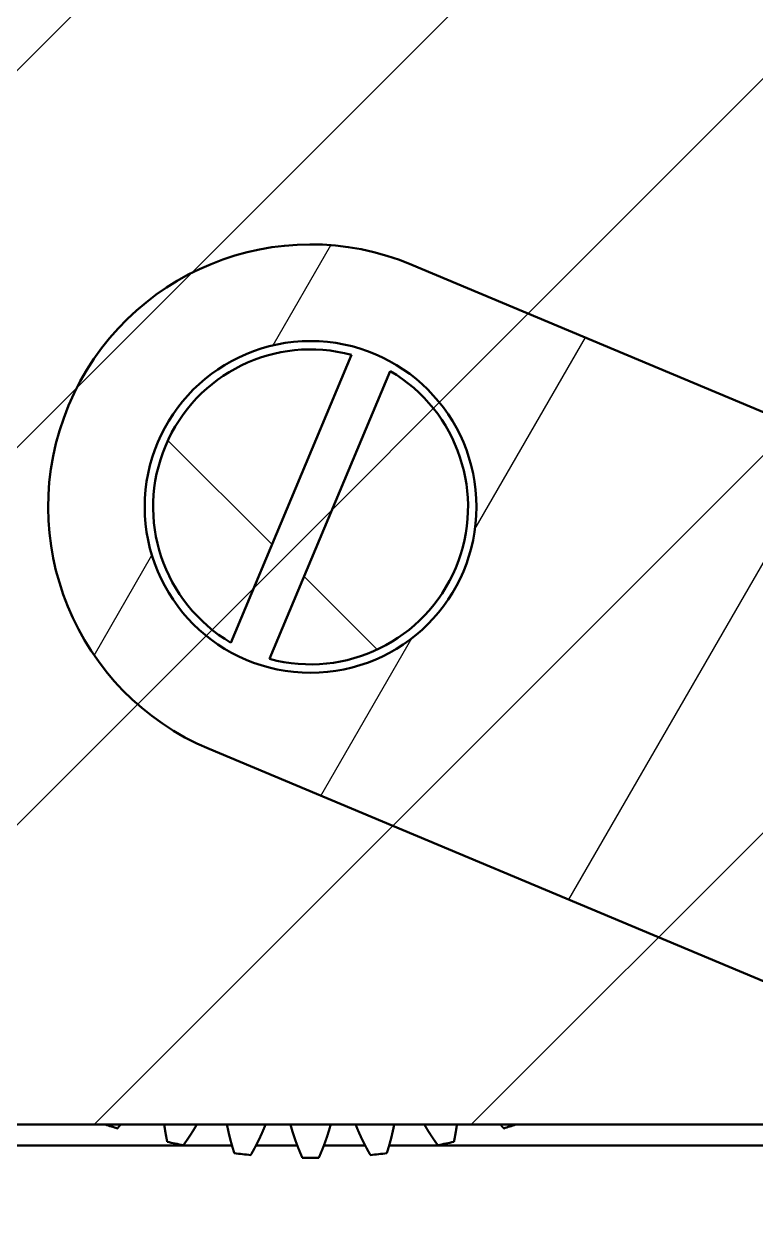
# Model space of a CAD drawing. Header units: inches. Extents: x 0.5 to 16.8, y 0.4 to 9.6.
# Drawn here: x 13.048 to 13.391, y 6.137 to 6.702 of the extents above; entities that cross this region are included whole.
import ezdxf

# ---------------------------------------------------------------- set-up
doc = ezdxf.new("R2010")
doc.units = ezdxf.units.IN
doc.header["$LTSCALE"] = 0.75
doc.header["$MEASUREMENT"] = 0
doc.layers.add('Hatching', color=7, linetype='Continuous', lineweight=25)
doc.layers.add('Visible', color=7, linetype='Continuous', lineweight=50)

msp = doc.modelspace()

# ---------------------------------------------------------------- hatches: boundary and pattern name
at = {"layer": 'Hatching'}
h = msp.add_hatch(dxfattribs=at)
h.set_pattern_fill('ANSI31', color=256, style=0)
h.set_pattern_definition([(45, (0, 0), (-0.08838834764831845, 0.08838834764831845), [])])
edge = h.paths.add_edge_path(flags=0)
edge.add_line((13.73901785722415, 6.894807813256459), (13.73901785722415, 6.878564823447446))
edge.add_line((13.73901785722415, 6.878564823447446), (13.73900710554712, 6.878564823447446))
edge.add_ellipse((13.59138006194856, 6.876783084918191), major_axis=(0.1476270435985581, 0.001781738529255511), ratio=1, start_angle=178.6170400887744, end_angle=359.99999999999994, ccw=False)
edge.add_line((13.44375301835, 6.878564823447446), (13.44374226667297, 6.878564823447446))
edge.add_line((13.44374226667297, 6.878564823447446), (13.44374226667297, 6.894807813271469))
edge.add_spline(control_points=[(13.44374226667297, 6.894807813271469), (13.34509968548741, 6.915324817269573), (13.25093963011846, 6.953309016530687), (13.0760902075561, 7.060510249087347), (12.99729380306817, 7.129768643639003), (12.93085634698655, 7.210011673841147)], knot_values=[-6.256456440686104, -6.256456440686104, -6.256456440686104, -6.256456440686104, -3.175319661392427, -3.175319661392427, 0, 0, 0, 0], degree=3, periodic=0)
edge.add_line((12.93085634698655, 7.210011673841147), (12.73015958950761, 7.210011673841147))
edge.add_line((12.73015958950761, 7.210011673841147), (12.60712809344462, 5.733633721085241))
edge.add_line((12.60712809344462, 5.733633721085241), (12.951616282421, 5.733633721085241))
edge.add_line((12.951616282421, 5.733633721085241), (12.951616282421, 6.186291201400202))
edge.add_ellipse((12.95171470761785, 6.186291201400202), major_axis=(-9.842519685025172e-05, 5.194892243050563e-33), ratio=1, start_angle=-90.00000000010169, end_angle=0, ccw=False)
edge.add_line((12.95171470761785, 6.186389626597053), (13.47326982572809, 6.186389626597053))
edge.add_line((13.47326982572809, 6.186389626597053), (13.47326982572809, 6.220589672836942))
edge.add_line((13.47326982572809, 6.220589672836942), (13.47326982572809, 6.373397500612801))
edge.add_ellipse((13.52248242415329, 6.373397500612801), major_axis=(-0.04921259842519694, 8.741913579725901e-17), ratio=1, start_angle=270.0000000000002, end_angle=359.9999999999999, ccw=False)
edge.add_line((13.52248242415329, 6.422610099037997), (13.62785740339407, 6.422610099037997))
edge.add_line((13.62785740339407, 6.422610099037998), (13.66027769974384, 6.422610099037998))
edge.add_ellipse((13.66027769974384, 6.373397500612801), major_axis=(-4.370956789862821e-17, 0.04921259842519685), ratio=1, start_angle=269.99999999999994, end_angle=359.99999999999994, ccw=False)
edge.add_line((13.70949029816903, 6.373397500612801), (13.70949029816903, 6.338948690221731))
edge.add_line((13.70949029816903, 6.338948690221731), (13.70949029816903, 6.270051052426457))
edge.add_line((13.70949029816903, 6.270051052426457), (13.70949029816903, 6.186389626597053))
edge.add_line((13.70949029816903, 6.186389626597053), (14.23104541627927, 6.186389626597053))
edge.add_ellipse((14.23104541627927, 6.186291201400202), major_axis=(3.24162822765524e-30, 9.842519685042656e-05), ratio=1, start_angle=-90, end_angle=0, ccw=False)
edge.add_line((14.23114384147612, 6.186291201400202), (14.23114384147612, 5.733633721085241))
edge.add_line((14.23114384147612, 5.733633721085241), (14.5756320304525, 5.733633721085241))
edge.add_line((14.5756320304525, 5.733633721085241), (14.4526005343895, 7.210011673841147))
edge.add_line((14.4526005343895, 7.210011673841147), (14.25190377690682, 7.210011673841147))
edge.add_spline(control_points=[(14.25190377691055, 7.210011673841147), (14.20904743441237, 7.158249866748326), (14.16098552044278, 7.110982820968416), (14.05645453481647, 7.028235590128048), (14.00040200333494, 6.992800606517008), (13.87665027928888, 6.932676009309412), (13.80888691539728, 6.90934011491186), (13.73901785722415, 6.894807813256459)], knot_values=[-6.270303168592195, -6.270303168592195, -6.270303168592195, -6.270303168592195, -4.225637552524456, -4.225637552524456, -2.213051086030365, -2.213051086030365, -0.03757503209184257, -0.03757503209184257, -0.03757503209184257, -0.03757503209184257], degree=3, periodic=0)
h = msp.add_hatch(dxfattribs=at)
h.set_pattern_fill('ANSI31', color=256, angle=15, style=0)
h.set_pattern_definition([(59.99999999999999, (0, 0), (-0.1082531754730548, 0.06250000000000001), [])])
edge = h.paths.add_edge_path(flags=0)
edge.add_line((13.63892046683408, 6.41797523837271), (13.62785740339407, 6.422610099037997))
edge.add_line((13.62785740339407, 6.422610099037998), (13.22968562661639, 6.589423813541248))
edge.add_ellipse((13.18214522173086, 6.47594844649263), major_axis=(0.04754040488552465, 0.1134753670486174), ratio=1, start_angle=359.9999999999999, end_angle=540)
edge.add_line((13.13460481684534, 6.362473079444013), (13.47326982572809, 6.220589672836942))
edge.add_line((13.47326982572809, 6.220589672836942), (13.54383965875395, 6.191024503567069))
edge.add_ellipse((13.59138006194856, 6.304499871324094), major_axis=(-0.04754040319460965, -0.1134753677570247), ratio=1, start_angle=359.9999999999999, end_angle=456.4709984396861)
edge.add_ellipse((13.59138006194856, 6.304499871324094), major_axis=(0.1181102362204725, -0.03444881889763696), ratio=1, start_angle=359.9999999999999, end_angle=392.5204094166231)
edge.add_ellipse((13.59138006194856, 6.304499871324094), major_axis=(0.1181102362204728, 0.03444881889763689), ratio=1, start_angle=0, end_angle=51.00859128991697)
edge = h.paths.add_edge_path(flags=0)
edge.add_ellipse((13.59138006194856, 6.304499871324094), major_axis=(-0.07775590551181102, 3.804267536444622e-36), ratio=1, start_angle=0, end_angle=360, ccw=False)
edge = h.paths.add_edge_path(flags=0)
edge.add_ellipse((13.18214522173086, 6.47594844649263), major_axis=(-0.07775590551181102, 3.804267536444622e-36), ratio=1, start_angle=0, end_angle=360, ccw=False)
h = msp.add_hatch(dxfattribs=at)
h.set_pattern_fill('ANSI31', color=256, angle=90, style=0)
h.set_pattern_definition([(135, (0, 0), (-0.08838834764831845, -0.08838834764831845), [])])
edge = h.paths.add_edge_path(flags=0)
edge.add_line((13.16295369414551, 6.404667909756436), (13.21949280831454, 6.539622518333794))
edge.add_ellipse((13.18214522173086, 6.47594844649263), major_axis=(-0.01919152758535566, -0.07128053673619347), ratio=1, start_angle=359.9999999999999, end_angle=524.6754884487441)
edge = h.paths.add_edge_path(flags=0)
edge.add_line((13.20133674945912, 6.54722898319035), (13.14479763527483, 6.412274374576595))
edge.add_ellipse((13.18214522173086, 6.47594844649263), major_axis=(0.01919152772825307, 0.0712805366977199), ratio=1, start_angle=3.562221243239134e-13, end_angle=164.6754886784674)

# ---------------------------------------------------------------- linework, layer by layer
at = {"layer": 'Visible', "extrusion": (0, 1, -1.779195075328383e-16)}
for p, q in [((13.63892046683395, 6.41797523837271, 1.019435498700204), (13.22968562661617, 6.589423813541247, 1.019435498700204)), ((13.1447976352747, 6.412274374576594, 1.019435498700204), (13.20133674945873, 6.547228983190349, 1.019435498700204)), ((13.21949280831404, 6.539622518333793, 1.019435498700204), (13.16295369414502, 6.404667909756435, 1.019435498700204)), ((13.13460481684524, 6.362473079444012, 1.019435498700204), (13.54383965875377, 6.191024503567069, 1.019435498700204)), ((12.95171470761761, 6.186389626597052, 1.019435498700204), (13.47326982572758, 6.186389626597052, 1.019435498700204)), ((13.14530463799474, 6.176547106912013, 0.5363719276037955), (12.96145880210588, 6.176547106912013, 0.5363719276037955)), ((13.17593145671435, 6.176547106912013, 0.5363719276037955), (13.15652009499354, 6.176547106912013, 0.5363719276037955)), ((13.20777034846788, 6.176547106912013, 0.5363719276037955), (13.18835898674661, 6.176547106912013, 0.5363719276037955)), ((13.48311234541279, 6.176547106912013, 0.5363719276037955), (13.21898580546622, 6.176547106912013, 0.5363719276037955))]:
    msp.add_line(p, q, dxfattribs=at)
at = {"layer": 'Visible', "extrusion": (1.221896916882939e-16, 4.447987688320956e-17, -1)}
msp.add_circle((-13.18214522173048, 6.475948446492629, -1.019435498699293), 0.07775590551181102, dxfattribs=at)
at = {"layer": 'Visible'}
for radius, start, end in [(0.1230314960629922, 67.26879599820035, 247.2687959982003), (0.07381889763779527, 74.93105165897447, 239.606540337516), (0.07381889763779526, 254.931051773814, 59.60654022261389)]:
    msp.add_arc((13.18214522173048, 6.475948446492629, 1.019435498699295), radius, start, end, dxfattribs=at)
at = {"layer": 'Visible', "extrusion": (-2.965291274999271e-13, -1.779195075328383e-16, -1)}
for centre, radius, start, end in [((-13.18214522173019, 6.475948446492866, -0.9891278331195273), 0.3051181102364694, 287.2739498189518, 288.3764482654532), ((-13.18214522173019, 6.475948446492525, -0.9891278331195273), 0.3051181102361108, 251.6235517345467, 252.7260501810481), ((-13.18214522173019, 6.475948446492418, -0.9891278331195273), 0.3051181102360045, 281.2739498189684, 282.7260501810666), ((-13.18214522173019, 6.475948446492418, -0.9891278331195273), 0.3051181102360045, 257.2739498189333, 258.7260501810315), ((-13.18214522173019, 6.475948446492284, -0.9891278331195273), 0.305118110235873, 275.2739498189629, 276.7260501811081), ((-13.18214522173019, 6.475948446492626, -0.9891278331195273), 0.3051181102362165, 269.273949818962, 270.726050181038), ((-13.18214522173019, 6.475948446492291, -0.9891278331195273), 0.3051181102358802, 263.2739498188919, 264.7260501810371)]:
    msp.add_arc(centre, radius, start, end, dxfattribs=at)
at = {"layer": 'Visible'}
for points, knots in [([(13.09312247196658, 6.186389626597052, 0.9891278331156172), (13.09308934280216, 6.186351179204936, 0.9891278331156172), (13.09298653899532, 6.186231998022302, 0.9891278331156172), (13.09281368716438, 6.186032262492741, 0.9891278331156172), (13.0925700906073, 6.185752308270492, 0.9891278331156172), (13.09225473551896, 6.185392625182518, 0.9891278331156172), (13.09197119952933, 6.185072022976772, 0.9891278331156172), (13.09175758452102, 6.184832036764922, 0.9891278331156172), (13.09161474685243, 6.184672252653999, 0.9891278331156172), (13.09154322110271, 6.184592412272789, 0.9891278331156172)], [0.9005331707432422, 0.9005331707432422, 0.9005331707432422, 0.9005331707432422, 0.9005331707432422, 0.9005331707432422, 0.9111111111111114, 0.9333333333333337, 0.9555555555555559, 0.9777777777777782, 1, 1, 1, 1, 1, 1]), ([(13.11493083879805, 6.178325718998323, 0.9891278331156172), (13.11490881587224, 6.178430625671684, 0.9891278331156172), (13.11486500687852, 6.178640421605086, 0.9891278331156172), (13.11480000396068, 6.178955063265218, 0.9891278331156172), (13.11471475569306, 6.179374480914825, 0.9891278331156172), (13.11461057358702, 6.179898577729852, 0.9891278331156172), (13.11450878145342, 6.180422497222724, 0.9891278331156172), (13.11440939407839, 6.180946235876266, 0.9891278331156172), (13.11431242828485, 6.181469788405785, 0.9891278331156172), (13.1142179018143, 6.181993147400112, 0.9891278331156172), (13.11412583325455, 6.182516303876948, 0.9891278331156172), (13.11403624194509, 6.183039247873776, 0.9891278331156172), (13.11394914778202, 6.183561969038561, 0.9891278331156172), (13.11386457097842, 6.184084457208928, 0.9891278331156172), (13.11378253168868, 6.184606703056386, 0.9891278331156172), (13.11370305046421, 6.185128697785461, 0.9891278331156172), (13.11363510281535, 6.185589684129663, 0.9891278331156172), (13.11358405530245, 6.185946166635214, 0.9891278331156172), (13.11354870969672, 6.18619826735938, 0.9891278331156172), (13.11352824755431, 6.186346072131902, 0.9891278331156172), (13.11352224053553, 6.186389626597052, 0.9891278331156172)], [-1, -1, -1, -1, -1, -1, -0.9777777777777782, -0.9555555555555559, -0.9333333333333337, -0.9111111111111114, -0.8888888888888892, -0.8666666666666669, -0.8444444444444447, -0.8222222222222224, -0.8000000000000002, -0.7777777777777779, -0.7555555555555556, -0.7333333333333334, -0.7111111111111111, -0.6888888888888889, -0.6666666666666666, -0.6573817580758095, -0.6573817580758095, -0.6573817580758095, -0.6573817580758095, -0.6573817580758095, -0.6573817580758095]), ([(13.12878582770827, 6.186389626597052, 0.9891278331156172), (13.12874305695641, 6.186315503296949, 0.9891278331156172), (13.12864790326921, 6.186151010851417, 0.9891278331156172), (13.12849976330199, 6.185896332685865, 0.9891278331156172), (13.12829763728223, 6.185551775155556, 0.9891278331156172), (13.12804014502171, 6.18511776688436, 0.9891278331156172), (13.12777038878312, 6.184668339367246, 0.9891278331156172), (13.12749803351016, 6.184219729831391, 0.9891278331156172), (13.12722310945674, 6.183771937050923, 0.9891278331156172), (13.12694564577623, 6.183324959829651, 0.9891278331156172), (13.12666567007227, 6.182878796942134, 0.9891278331156172), (13.12638320807309, 6.182433447082678, 0.9891278331156172), (13.12609828397763, 6.181988909095486, 0.9891278331156172), (13.12581092083428, 6.18154518215901, 0.9891278331156172), (13.12552114099481, 6.181102265949538, 0.9891278331156172), (13.12522896666587, 6.180660160791376, 0.9891278331156172), (13.12493442044661, 6.180218867746914, 0.9891278331156172), (13.12463752472286, 6.179778388180751, 0.9891278331156172), (13.12433830121427, 6.17933872332812, 0.9891278331156172), (13.1240367705559, 6.178899873834316, 0.9891278331156172), (13.12373295196903, 6.178461839253615, 0.9891278331156172), (13.12342686297188, 6.17802461757156, 0.9891278331156172), (13.12311851850291, 6.177588205986932, 0.9891278331156172), (13.12287004780865, 6.177239722492316, 0.9891278331156172), (13.1226826883958, 6.176978722101503, 0.9891278331156172), (13.12255733519441, 6.17680488270268, 0.9891278331156172), (13.12249454686253, 6.176718003218702, 0.9891278331156172)], [0.5151184201746218, 0.5151184201746218, 0.5151184201746218, 0.5151184201746218, 0.5151184201746218, 0.5151184201746218, 0.5333333333333331, 0.5555555555555554, 0.5777777777777776, 0.5999999999999999, 0.6222222222222221, 0.6444444444444444, 0.6666666666666666, 0.6888888888888889, 0.7111111111111111, 0.7333333333333334, 0.7555555555555556, 0.7777777777777779, 0.8000000000000002, 0.8222222222222224, 0.8444444444444447, 0.8666666666666669, 0.8888888888888892, 0.9111111111111114, 0.9333333333333337, 0.9555555555555559, 0.9777777777777782, 1, 1, 1, 1, 1, 1]), ([(13.14640909255922, 6.172930311282918, 0.9891278331156172), (13.14637622454393, 6.173032341243946, 0.9891278331156172), (13.14631072589373, 6.17323640860645, 0.9891278331156172), (13.14621319005937, 6.173542531971538, 0.9891278331156172), (13.14608456770884, 6.173950741137007, 0.9891278331156172), (13.14592617328844, 6.174461076899393, 0.9891278331156172), (13.14577017428292, 6.174971486131138, 0.9891278331156172), (13.14561658576577, 6.175481966879968, 0.9891278331156172), (13.14546542501967, 6.175992515648558, 0.9891278331156172), (13.1453167104637, 6.176503126920839, 0.9891278331156172), (13.14517046152241, 6.1770137937067, 0.9891278331156172), (13.14502669847116, 6.177524508119701, 0.9891278331156172), (13.1448854421792, 6.178035261944221, 0.9891278331156172), (13.14474671381049, 6.178546047186398, 0.9891278331156172), (13.14461053438481, 6.179056856675594, 0.9891278331156172), (13.14447692525982, 6.179567683812662, 0.9891278331156172), (13.14434590860947, 6.1800785222566, 0.9891278331156172), (13.14421750780684, 6.180589365628566, 0.9891278331156172), (13.14409174772254, 6.18110020722011, 0.9891278331156172), (13.14396865498929, 6.181611039666588, 0.9891278331156172), (13.14384825770276, 6.182121855096815, 0.9891278331156172), (13.14373058501496, 6.182632645327577, 0.9891278331156172), (13.14361566663229, 6.183143402046831, 0.9891278331156172), (13.1435035323002, 6.183654116989776, 0.9891278331156172), (13.14339421100749, 6.1841647821519, 0.9891278331156172), (13.14328773234502, 6.184675389561071, 0.9891278331156172), (13.14318412800685, 6.185185931005099, 0.9891278331156172), (13.14309635542895, 6.185630889113916, 0.9891278331156172), (13.14303038504659, 6.185973706418155, 0.9891278331156172), (13.14298488863415, 6.186214418799588, 0.9891278331156172), (13.14295896135582, 6.1863530538711, 0.9891278331156172), (13.14295214082085, 6.186389626597052, 0.9891278331156172)], [-1, -1, -1, -1, -1, -1, -0.9777777777777782, -0.9555555555555559, -0.9333333333333337, -0.9111111111111114, -0.8888888888888892, -0.8666666666666669, -0.8444444444444447, -0.8222222222222224, -0.8000000000000002, -0.7777777777777779, -0.7555555555555556, -0.7333333333333334, -0.7111111111111111, -0.6888888888888889, -0.6666666666666666, -0.6444444444444444, -0.6222222222222221, -0.5999999999999999, -0.5777777777777776, -0.5555555555555554, -0.5333333333333331, -0.5111111111111108, -0.4888888888888887, -0.4666666666666665, -0.4444444444444443, -0.4222222222222221, -0.4142589879003179, -0.4142589879003179, -0.4142589879003179, -0.4142589879003179, -0.4142589879003179, -0.4142589879003179]), ([(13.1610125195748, 6.186389626597052, 0.9891278331156172), (13.16100691102201, 6.186375232714822, 0.9891278331156172), (13.16096376251971, 6.186264569850811, 0.9891278331156172), (13.16088268779458, 6.186057702626925, 0.9891278331156172), (13.16076283288976, 6.185754774952811, 0.9891278331156172), (13.16060289412962, 6.185356010255163, 0.9891278331156172), (13.16040712062932, 6.184876043324611, 0.9891278331156172), (13.16020834627034, 6.184396606029761, 0.9891278331156172), (13.16000662227725, 6.183917698919278, 0.9891278331156172), (13.15980199585692, 6.18343932271301, 0.9891278331156172), (13.15959450798709, 6.182961478377581, 0.9891278331156172), (13.1593841948893, 6.182484167124079, 0.9891278331156172), (13.15917108927169, 6.182007390395773, 0.9891278331156172), (13.15895522173651, 6.181531149838301, 0.9891278331156172), (13.15873662230342, 6.181055447253994, 0.9891278331156172), (13.15851532178567, 6.180580284542784, 0.9891278331156172), (13.15829135096874, 6.18010566365875, 0.9891278331156172), (13.15806474006922, 6.17963158654517, 0.9891278331156172), (13.1578355182055, 6.179158055059743, 0.9891278331156172), (13.15760371295937, 6.178685070869142, 0.9891278331156172), (13.1573693500527, 6.178212635364089, 0.9891278331156172), (13.15713245367397, 6.177740749924656, 0.9891278331156172), (13.15689304683065, 6.177269416143008, 0.9891278331156172), (13.15665115178626, 6.176798636033581, 0.9891278331156172), (13.15640679059197, 6.176328412240123, 0.9891278331156172), (13.15615998561088, 6.175858748181442, 0.9891278331156172), (13.15591075896555, 6.175389647554685, 0.9891278331156172), (13.15565913212595, 6.174921113858616, 0.9891278331156172), (13.15540512554708, 6.174453149891885, 0.9891278331156172), (13.15514875839199, 6.173985757220472, 0.9891278331156172), (13.15489004829305, 6.173518935672026, 0.9891278331156172), (13.15462901039928, 6.17305268402222, 0.9891278331156172), (13.15441832729812, 6.172680137296825, 0.9891278331156172), (13.15425927622937, 6.172400982301951, 0.9891278331156172), (13.15415278089131, 6.172214992236057, 0.9891278331156172), (13.15409941789903, 6.172122025519121, 0.9891278331156172)], [0.3300108822717734, 0.3300108822717734, 0.3300108822717734, 0.3300108822717734, 0.3300108822717734, 0.3300108822717734, 0.3333333333333333, 0.3555555555555555, 0.3777777777777777, 0.3999999999999999, 0.4222222222222221, 0.4444444444444443, 0.4666666666666665, 0.4888888888888887, 0.5111111111111108, 0.5333333333333331, 0.5555555555555554, 0.5777777777777776, 0.5999999999999999, 0.6222222222222221, 0.6444444444444444, 0.6666666666666666, 0.6888888888888889, 0.7111111111111111, 0.7333333333333334, 0.7555555555555556, 0.7777777777777779, 0.8000000000000002, 0.8222222222222224, 0.8444444444444447, 0.8666666666666669, 0.8888888888888892, 0.9111111111111114, 0.9333333333333337, 0.9555555555555559, 0.9777777777777782, 1, 1, 1, 1, 1, 1]), ([(13.17827887882959, 6.170854833667492, 0.9891278331156172), (13.17823552583377, 6.170952869054582, 0.9891278331156172), (13.17814905514388, 6.171148972041461, 0.9891278331156172), (13.17802005501653, 6.171443223159858, 0.9891278331156172), (13.17784946779557, 6.171835751416149, 0.9891278331156172), (13.17763859646357, 6.172326734780487, 0.9891278331156172), (13.17743009974447, 6.17281804160075, 0.9891278331156172), (13.17722399283321, 6.173309671510959, 0.9891278331156172), (13.17702029328302, 6.173801622839471, 0.9891278331156172), (13.17681901998913, 6.174293892025756, 0.9891278331156172), (13.17662019300087, 6.174786474148473, 0.9891278331156172), (13.17642383330576, 6.175279363483663, 0.9891278331156172), (13.17622996251794, 6.175772554042135, 0.9891278331156172), (13.1760386025212, 6.17626604008612, 0.9891278331156172), (13.17584977497017, 6.176759816681396, 0.9891278331156172), (13.17566350179413, 6.177253879497448, 0.9891278331156172), (13.17547980570953, 6.177748224545843, 0.9891278331156172), (13.17529871062698, 6.178242847925755, 0.9891278331156172), (13.17512024198322, 6.178737745565291, 0.9891278331156172), (13.17494442703401, 6.179232912923921, 0.9891278331156172), (13.17477129454437, 6.179728345110407, 0.9891278331156172), (13.17460087436211, 6.180224037033613, 0.9891278331156172), (13.17443319689937, 6.180719983532205, 0.9891278331156172), (13.17426829260285, 6.18121617949582, 0.9891278331156172), (13.17410619113889, 6.181712619994027, 0.9891278331156172), (13.17394692277003, 6.182209300191454, 0.9891278331156172), (13.17379051987473, 6.182706215233777, 0.9891278331156172), (13.17363701834893, 6.183203360130397, 0.9891278331156172), (13.17348645884522, 6.183700729636629, 0.9891278331156172), (13.17333888823669, 6.184198318102098, 0.9891278331156172), (13.17319435741001, 6.184696119626721, 0.9891278331156172), (13.17305291862613, 6.185194128242293, 0.9891278331156172), (13.17293125047127, 6.185632437022069, 0.9891278331156172), (13.17283908402987, 6.185971216818823, 0.9891278331156172), (13.17277496158977, 6.186210376495841, 0.9891278331156172), (13.17273788677221, 6.186349856497587, 0.9891278331156172), (13.17272734179414, 6.186389626597052, 0.9891278331156172)], [-1, -1, -1, -1, -1, -1, -0.9777777777777782, -0.9555555555555559, -0.9333333333333337, -0.9111111111111114, -0.8888888888888892, -0.8666666666666669, -0.8444444444444447, -0.8222222222222224, -0.8000000000000002, -0.7777777777777779, -0.7555555555555556, -0.7333333333333334, -0.7111111111111111, -0.6888888888888889, -0.6666666666666666, -0.6444444444444444, -0.6222222222222221, -0.5999999999999999, -0.5777777777777776, -0.5555555555555554, -0.5333333333333331, -0.5111111111111108, -0.4888888888888887, -0.4666666666666665, -0.4444444444444443, -0.4222222222222221, -0.3999999999999999, -0.3777777777777777, -0.3555555555555555, -0.3333333333333333, -0.3111111111111111, -0.302248065560931, -0.302248065560931, -0.302248065560931, -0.302248065560931, -0.302248065560931, -0.302248065560931]), ([(13.19156310166682, 6.186389626597052, 0.9891278331156172), (13.1915525566892, 6.186349856497587, 0.9891278331156172), (13.19151548187165, 6.186210376495841, 0.9891278331156172), (13.19145135943154, 6.185971216818823, 0.9891278331156172), (13.19135919298969, 6.185632437022069, 0.9891278331156172), (13.19123752483529, 6.185194128242293, 0.9891278331156172), (13.1910960860514, 6.184696119626721, 0.9891278331156172), (13.19095155522427, 6.184198318102098, 0.9891278331156172), (13.19080398461574, 6.183700729636629, 0.9891278331156172), (13.19065342511203, 6.183203360130397, 0.9891278331156172), (13.19049992358623, 6.182706215233777, 0.9891278331156172), (13.19034352069093, 6.182209300191454, 0.9891278331156172), (13.19018425232207, 6.181712619994027, 0.9891278331156172), (13.19002215085857, 6.18121617949582, 0.9891278331156172), (13.18985724656159, 6.180719983532205, 0.9891278331156172), (13.1896895690993, 6.180224037033613, 0.9891278331156172), (13.18951914891659, 6.179728345110407, 0.9891278331156172), (13.18934601642695, 6.179232912923921, 0.9891278331156172), (13.18917020147774, 6.178737745565291, 0.9891278331156172), (13.18899173283444, 6.178242847925755, 0.9891278331156172), (13.18881063775189, 6.177748224545843, 0.9891278331156172), (13.18862694166683, 6.177253879497448, 0.9891278331156172), (13.18844066849124, 6.176759816681396, 0.9891278331156172), (13.18825184093976, 6.17626604008612, 0.9891278331156172), (13.18806048094302, 6.175772554042135, 0.9891278331156172), (13.1878666101552, 6.175279363483663, 0.9891278331156172), (13.18767025046009, 6.174786474148473, 0.9891278331156172), (13.18747142347183, 6.174293892025756, 0.9891278331156172), (13.18727015017794, 6.173801622839471, 0.9891278331156172), (13.18706645062821, 6.173309671510959, 0.9891278331156172), (13.18686034371694, 6.17281804160075, 0.9891278331156172), (13.18665184699739, 6.172326734780487, 0.9891278331156172), (13.18644097566539, 6.171835751416149, 0.9891278331156172), (13.18627038844488, 6.171443223159858, 0.9891278331156172), (13.18614138831708, 6.171148972041461, 0.9891278331156172), (13.18605491762764, 6.170952869054582, 0.9891278331156172), (13.18601156463137, 6.170854833667492, 0.9891278331156172)], [0.302248065560934, 0.302248065560934, 0.302248065560934, 0.302248065560934, 0.302248065560934, 0.302248065560934, 0.3111111111111111, 0.3333333333333333, 0.3555555555555555, 0.3777777777777777, 0.3999999999999999, 0.4222222222222221, 0.4444444444444443, 0.4666666666666665, 0.4888888888888887, 0.5111111111111108, 0.5333333333333331, 0.5555555555555554, 0.5777777777777776, 0.5999999999999999, 0.6222222222222221, 0.6444444444444444, 0.6666666666666666, 0.6888888888888889, 0.7111111111111111, 0.7333333333333334, 0.7555555555555556, 0.7777777777777779, 0.8000000000000002, 0.8222222222222224, 0.8444444444444447, 0.8666666666666669, 0.8888888888888892, 0.9111111111111114, 0.9333333333333337, 0.9555555555555559, 0.9777777777777782, 1, 1, 1, 1, 1, 1]), ([(13.21019102556193, 6.172122025519121, 0.9891278331156172), (13.21013766257011, 6.172214992236057, 0.9891278331156172), (13.21003116723205, 6.172400982301951, 0.9891278331156172), (13.2098721161633, 6.172680137296825, 0.9891278331156172), (13.20966143306168, 6.17305268402222, 0.9891278331156172), (13.20940039516836, 6.173518935672026, 0.9891278331156172), (13.20914168506897, 6.173985757220472, 0.9891278331156172), (13.20888531791388, 6.174453149891885, 0.9891278331156172), (13.20863131133501, 6.174921113858616, 0.9891278331156172), (13.20837968449587, 6.175389647554685, 0.9891278331156172), (13.20813045785007, 6.175858748181442, 0.9891278331156172), (13.20788365286944, 6.176328412240123, 0.9891278331156172), (13.2076392916747, 6.176798636033581, 0.9891278331156172), (13.20739739663031, 6.177269416143008, 0.9891278331156172), (13.20715798978745, 6.177740749924656, 0.9891278331156172), (13.20692109340871, 6.178212635364089, 0.9891278331156172), (13.20668673050204, 6.178685070869142, 0.9891278331156172), (13.20645492525546, 6.179158055059743, 0.9891278331156172), (13.20622570339219, 6.17963158654517, 0.9891278331156172), (13.20599909249268, 6.18010566365875, 0.9891278331156172), (13.20577512167574, 6.180580284542784, 0.9891278331156172), (13.20555382115754, 6.181055447253994, 0.9891278331156172), (13.20533522172445, 6.181531149838301, 0.9891278331156172), (13.20511935418926, 6.182007390395773, 0.9891278331156172), (13.20490624857166, 6.182484167124079, 0.9891278331156172), (13.20469593547386, 6.182961478377581, 0.9891278331156172), (13.20448844760449, 6.18343932271301, 0.9891278331156172), (13.20428382118416, 6.183917698919278, 0.9891278331156172), (13.20408209719108, 6.184396606029761, 0.9891278331156172), (13.20388332283164, 6.184876043324611, 0.9891278331156172), (13.20368754933133, 6.185356010255163, 0.9891278331156172), (13.2035276105712, 6.185754774952811, 0.9891278331156172), (13.20340775566638, 6.186057702626925, 0.9891278331156172), (13.2033266809417, 6.186264569850811, 0.9891278331156172), (13.20328353243895, 6.186375232714822, 0.9891278331156172), (13.20327792388616, 6.186389626597052, 0.9891278331156172)], [-1, -1, -1, -1, -1, -1, -0.9777777777777782, -0.9555555555555559, -0.9333333333333337, -0.9111111111111114, -0.8888888888888892, -0.8666666666666669, -0.8444444444444447, -0.8222222222222224, -0.8000000000000002, -0.7777777777777779, -0.7555555555555556, -0.7333333333333334, -0.7111111111111111, -0.6888888888888889, -0.6666666666666666, -0.6444444444444444, -0.6222222222222221, -0.5999999999999999, -0.5777777777777776, -0.5555555555555554, -0.5333333333333331, -0.5111111111111108, -0.4888888888888887, -0.4666666666666665, -0.4444444444444443, -0.4222222222222221, -0.3999999999999999, -0.3777777777777777, -0.3555555555555555, -0.3333333333333333, -0.3300108822717647, -0.3300108822717647, -0.3300108822717647, -0.3300108822717647, -0.3300108822717647, -0.3300108822717647]), ([(13.22133830264011, 6.186389626597052, 0.9891278331156172), (13.2213314821056, 6.1863530538711, 0.9891278331156172), (13.22130555482681, 6.186214418799588, 0.9891278331156172), (13.22126005841437, 6.185973706418155, 0.9891278331156172), (13.22119408803201, 6.185630889113916, 0.9891278331156172), (13.22110631545411, 6.185185931005099, 0.9891278331156172), (13.22100271111594, 6.184675389561071, 0.9891278331156172), (13.22089623245392, 6.1841647821519, 0.9891278331156172), (13.22078691116121, 6.183654116989776, 0.9891278331156172), (13.22067477682867, 6.183143402046831, 0.9891278331156172), (13.22055985844645, 6.182632645327577, 0.9891278331156172), (13.22044218575866, 6.182121855096815, 0.9891278331156172), (13.22032178847167, 6.181611039666588, 0.9891278331156172), (13.22019869573842, 6.18110020722011, 0.9891278331156172), (13.22007293565457, 6.180589365628566, 0.9891278331156172), (13.21994453485149, 6.1800785222566, 0.9891278331156172), (13.21981351820159, 6.179567683812662, 0.9891278331156172), (13.2196799090766, 6.179056856675594, 0.9891278331156172), (13.21954372965092, 6.178546047186398, 0.9891278331156172), (13.21940500128221, 6.178035261944221, 0.9891278331156172), (13.2192637449898, 6.177524508119701, 0.9891278331156172), (13.21911998193855, 6.1770137937067, 0.9891278331156172), (13.21897373299771, 6.176503126920839, 0.9891278331156172), (13.21882501844129, 6.175992515648558, 0.9891278331156172), (13.21867385769519, 6.175481966879968, 0.9891278331156172), (13.21852026917804, 6.174971486131138, 0.9891278331156172), (13.21836427017297, 6.174461076899393, 0.9891278331156172), (13.21820587575257, 6.173950741137007, 0.9891278331156172), (13.21807725340159, 6.173542531971538, 0.9891278331156172), (13.21797971756769, 6.17323640860645, 0.9891278331156172), (13.21791421891749, 6.173032341243946, 0.9891278331156172), (13.21788135090173, 6.172930311282918, 0.9891278331156172)], [0.414258987900318, 0.414258987900318, 0.414258987900318, 0.414258987900318, 0.414258987900318, 0.414258987900318, 0.4222222222222221, 0.4444444444444443, 0.4666666666666665, 0.4888888888888887, 0.5111111111111108, 0.5333333333333331, 0.5555555555555554, 0.5777777777777776, 0.5999999999999999, 0.6222222222222221, 0.6444444444444444, 0.6666666666666666, 0.6888888888888889, 0.7111111111111111, 0.7333333333333334, 0.7555555555555556, 0.7777777777777779, 0.8000000000000002, 0.8222222222222224, 0.8444444444444447, 0.8666666666666669, 0.8888888888888892, 0.9111111111111114, 0.9333333333333337, 0.9555555555555559, 0.9777777777777782, 1, 1, 1, 1, 1, 1]), ([(13.24179589659843, 6.176718003218702, 0.9891278331156172), (13.24173310826654, 6.17680488270268, 0.9891278331156172), (13.24160775506516, 6.176978722101503, 0.9891278331156172), (13.24142039565231, 6.177239722492316, 0.9891278331156172), (13.24117192495805, 6.177588205986932, 0.9891278331156172), (13.24086358048908, 6.17802461757156, 0.9891278331156172), (13.24055749149193, 6.178461839253615, 0.9891278331156172), (13.24025367290551, 6.178899873834316, 0.9891278331156172), (13.23995214224669, 6.17933872332812, 0.9891278331156172), (13.2396529187381, 6.179778388180751, 0.9891278331156172), (13.23935602301481, 6.180218867746914, 0.9891278331156172), (13.23906147679509, 6.180660160791376, 0.9891278331156172), (13.23876930246615, 6.181102265949538, 0.9891278331156172), (13.23847952262668, 6.18154518215901, 0.9891278331156172), (13.23819215948379, 6.181988909095486, 0.9891278331156172), (13.23790723538832, 6.182433447082678, 0.9891278331156172), (13.23762477338869, 6.182878796942134, 0.9891278331156172), (13.23734479768518, 6.183324959829651, 0.9891278331156172), (13.23706733400468, 6.183771937050923, 0.9891278331156172), (13.23679240995125, 6.184219729831391, 0.9891278331156172), (13.23652005467784, 6.184668339367246, 0.9891278331156172), (13.2362502984397, 6.18511776688436, 0.9891278331156172), (13.23599280617873, 6.185551775155556, 0.9891278331156172), (13.23579068015897, 6.185896332685865, 0.9891278331156172), (13.23564254019175, 6.186151010851417, 0.9891278331156172), (13.23554738650455, 6.186315503296949, 0.9891278331156172), (13.23550461575269, 6.186389626597052, 0.9891278331156172)], [-1, -1, -1, -1, -1, -1, -0.9777777777777782, -0.9555555555555559, -0.9333333333333337, -0.9111111111111114, -0.8888888888888892, -0.8666666666666669, -0.8444444444444447, -0.8222222222222224, -0.8000000000000002, -0.7777777777777779, -0.7555555555555556, -0.7333333333333334, -0.7111111111111111, -0.6888888888888889, -0.6666666666666666, -0.6444444444444444, -0.6222222222222221, -0.5999999999999999, -0.5777777777777776, -0.5555555555555554, -0.5333333333333331, -0.515118420174627, -0.515118420174627, -0.515118420174627, -0.515118420174627, -0.515118420174627, -0.515118420174627]), ([(13.25076820292543, 6.186389626597052, 0.9891278331156172), (13.25076219590665, 6.186346072131902, 0.9891278331156172), (13.25074173376424, 6.186198267359381, 0.9891278331156172), (13.25070638815896, 6.185946166635214, 0.9891278331156172), (13.25065534064606, 6.185589684129663, 0.9891278331156172), (13.2505873929972, 6.185128697785461, 0.9891278331156172), (13.25050791177227, 6.184606703056386, 0.9891278331156172), (13.25042587248299, 6.184084457208928, 0.9891278331156172), (13.25034129567939, 6.183561969038561, 0.9891278331156172), (13.25025420151587, 6.183039247873776, 0.9891278331156172), (13.25016461020641, 6.182516303876948, 0.9891278331156172), (13.25007254164711, 6.181993147400112, 0.9891278331156172), (13.24997801517611, 6.181469788405785, 0.9891278331156172), (13.24988104938257, 6.180946235876266, 0.9891278331156172), (13.24978166200799, 6.180422497222724, 0.9891278331156172), (13.24967986987394, 6.179898577729852, 0.9891278331156172), (13.2495756877679, 6.179374480914825, 0.9891278331156172), (13.24949043950073, 6.178955063265218, 0.9891278331156172), (13.2494254365829, 6.178640421605086, 0.9891278331156172), (13.24938162758872, 6.178430625671684, 0.9891278331156172), (13.24935960466291, 6.178325718998323, 0.9891278331156172)], [0.6573817580758088, 0.6573817580758088, 0.6573817580758088, 0.6573817580758088, 0.6573817580758088, 0.6573817580758088, 0.6666666666666666, 0.6888888888888889, 0.7111111111111111, 0.7333333333333334, 0.7555555555555556, 0.7777777777777779, 0.8000000000000002, 0.8222222222222224, 0.8444444444444447, 0.8666666666666669, 0.8888888888888892, 0.9111111111111114, 0.9333333333333337, 0.9555555555555559, 0.9777777777777782, 1, 1, 1, 1, 1, 1]), ([(13.2727472223587, 6.184592412272789, 0.9891278331156172), (13.27267569660853, 6.184672252653999, 0.9891278331156172), (13.27253285894039, 6.184832036764922, 0.9891278331156172), (13.27231924393209, 6.185072022976772, 0.9891278331156172), (13.272035707942, 6.185392625182518, 0.9891278331156172), (13.27172035285366, 6.185752308270492, 0.9891278331156172), (13.27147675629658, 6.186032262492742, 0.9891278331156172), (13.27130390446609, 6.186231998022302, 0.9891278331156172), (13.2712011006588, 6.186351179204936, 0.9891278331156172), (13.27116797149483, 6.186389626597052, 0.9891278331156172)], [-1, -1, -1, -1, -1, -1, -0.9777777777777782, -0.9555555555555559, -0.9333333333333337, -0.9111111111111114, -0.9005331707432418, -0.9005331707432418, -0.9005331707432418, -0.9005331707432418, -0.9005331707432418, -0.9005331707432418])]:
    msp.add_open_spline(points, degree=5, knots=knots, dxfattribs=at)

doc.saveas('drawing.dxf')
